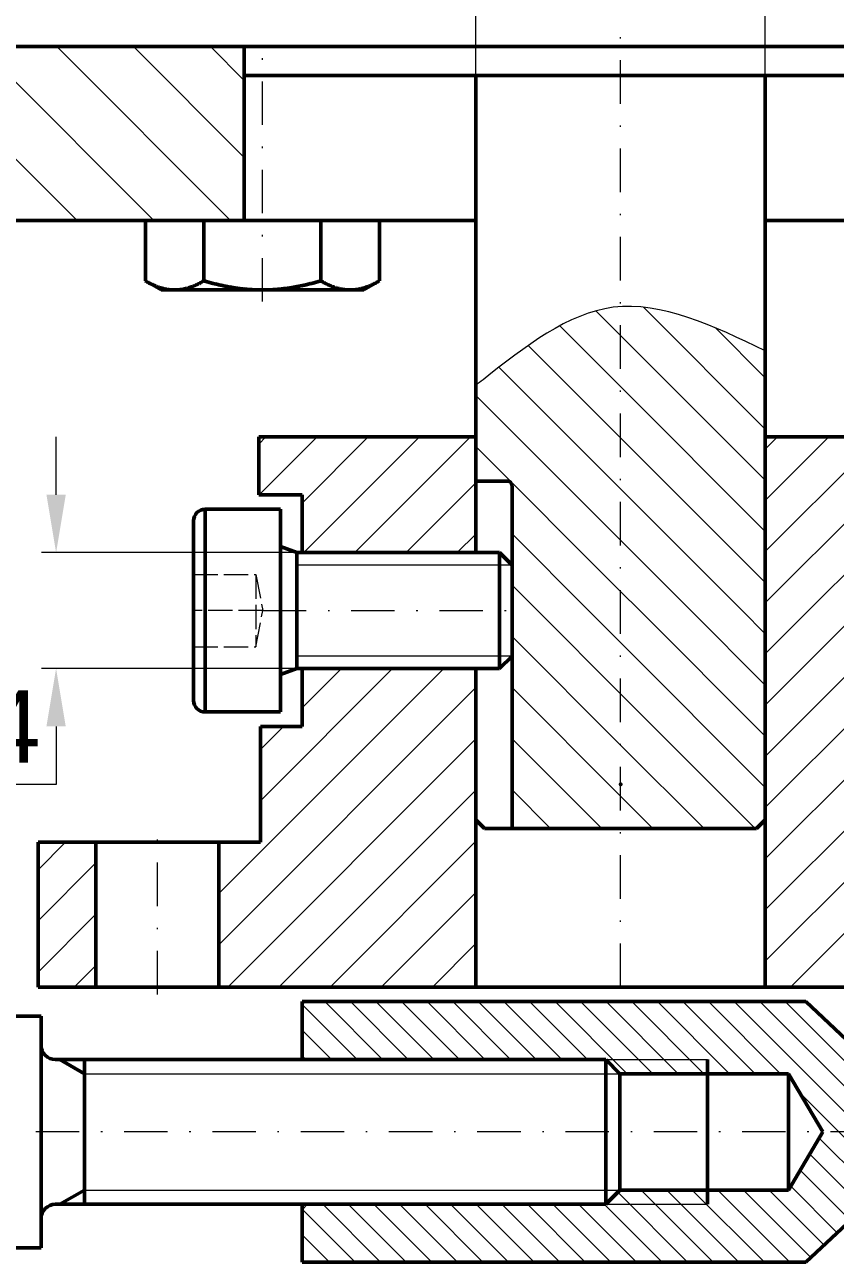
# Model space of a CAD drawing. Header units: inches. Extents: x -122986 to 27550, y -4965 to 6170.
# Drawn here: x 4571.2 to 4627.2, y 447.4 to 532.8 of the extents above; entities that cross this region are included whole.
import ezdxf

# ---------------------------------------------------------------- set-up
doc = ezdxf.new("R2010")
doc.units = ezdxf.units.IN
doc.header["$LTSCALE"] = 2
doc.header["$MEASUREMENT"] = 0
doc.linetypes.add('ACAD_ISO02W100', pattern=[15, 12, -3])
doc.linetypes.add('DASHDOT', pattern=[1, 0.5, -0.25, 0, -0.25])
for name, color, linetype, lineweight in [('1 mãnh', 7, 'Continuous', 5), ('1 Đường Tâm', 50, 'DASHDOT', 9), ('1 Đậm', 7, 'Continuous', 50), ('2d ConnectionPoints', 7, 'Continuous', 50)]:
    doc.layers.add(name, color=color, linetype=linetype, lineweight=lineweight)
doc.styles.add('tinh', font='arial.ttf')
doc.dimstyles.new('Tịnh', dxfattribs={"dimtxt": 0.3, "dimasz": 1.5, "dimexe": 1, "dimexo": 0.0625, "dimgap": 0.4, "dimtad": 1, "dimtoh": 1, "dimzin": 0, "dimdsep": 46, "dimtxsty": 'tinh', "dimcen": 0.09, "dimclrd": 256, "dimclre": 256, "dimclrt": 4, "dimadec": 0, "dimazin": 0, "dimtfac": 1, "dimtofl": 0, "dimtmove": 0, "dimatfit": 3, "dimfxl": 1, "dimtfillclr": 4, "dimtolj": 1, "dimtzin": 0, "dimlwd": -1, "dimlwe": -1, "dimarcsym": 0})

# ---------------------------------------------------------------- blocks, each defined once
blk = doc.blocks.new('*D293')
at = {"layer": '1 mãnh', "ltscale": 15, "transparency": 16777216}
for p, q in [((4602.388, 529.39), (4602.388, 565.328)), ((4622.388, 529.39), (4622.388, 565.328)), ((4602.388, 564.328), (4523.464, 564.328)), ((4618.388, 564.328), (4606.388, 564.328))]:
    blk.add_line(p, q, dxfattribs=at)
for points in [[(4606.388, 564.994), (4606.388, 563.661), (4602.388, 564.328)], [(4618.388, 564.994), (4618.388, 563.661), (4622.388, 564.328)]]:
    blk.add_solid(points, dxfattribs=at)
at = {"layer": 'Defpoints', "color": 0, "ltscale": 15, "transparency": 16777216}
for p in [(4622.388, 564.328), (4602.388, 529.328), (4622.388, 529.328)]:
    blk.add_point(p, dxfattribs=at)
at = {"layer": '1 mãnh', "color": 4, "ltscale": 15, "transparency": 16777216, "insert": (4540.388, 568.52), "char_height": 3, "attachment_point": 5, "style": 'tinh'}
blk.add_mtext('\\A1;{\\H1.6667x;%%C10H7/k6}', dxfattribs=at)
blk = doc.blocks.new('*D294')
at = {"layer": '1 mãnh', "ltscale": 15, "transparency": 16777216}
for p, q in [((4573.388, 500.386), (4573.388, 504.386)), ((4589.948, 496.386), (4572.388, 496.386)), ((4589.948, 488.386), (4572.388, 488.386)), ((4573.388, 484.386), (4573.388, 480.386)), ((4573.388, 480.386), (4563.04, 480.386))]:
    blk.add_line(p, q, dxfattribs=at)
for points in [[(4572.721, 500.386), (4574.054, 500.386), (4573.388, 496.386)], [(4572.721, 484.386), (4574.054, 484.386), (4573.388, 488.386)]]:
    blk.add_solid(points, dxfattribs=at)
at = {"layer": 'Defpoints', "color": 0, "ltscale": 15, "transparency": 16777216}
for p in [(4590.01, 496.386), (4573.388, 488.386), (4590.01, 488.386)]:
    blk.add_point(p, dxfattribs=at)
at = {"layer": '1 mãnh', "color": 4, "ltscale": 15, "transparency": 16777216, "insert": (4567.464, 484.386), "char_height": 3, "attachment_point": 5, "style": 'tinh'}
blk.add_mtext('\\A1;{\\H1.6667x;M4}', dxfattribs=at)

msp = doc.modelspace()

# ---------------------------------------------------------------- hatches: boundary and pattern name
at = {"layer": '1 mãnh', "lineweight": 13, "ltscale": 15}
h = msp.add_hatch(dxfattribs=at)
h.set_pattern_fill('ANSI31', color=256, scale=30, angle=90)
h.set_pattern_definition([(135, (12227.5536, -25339.629), (-2.65165043, -2.65165043), [])])
h.paths.add_polyline_path([(4572.388, 531.328), (4552.388, 531.328), (4552.388, 519.328), (4586.388, 519.328), (4586.388, 531.328)])
edge = h.paths.add_edge_path()
edge.add_line((4732.388, 588.328), (4720.388, 588.328))
edge.add_line((4720.388, 588.328), (4720.388, 531.328))
edge.add_line((4720.388, 531.328), (4638.388, 531.328))
edge.add_line((4638.388, 531.328), (4638.388, 519.328))
edge.add_line((4638.388, 519.328), (4730.388, 519.328))
edge.add_arc((4730.388, 521.328), 2, 270, 360)
edge.add_line((4732.388, 521.328), (4732.388, 588.328))
at = {"layer": '1 mãnh', "ltscale": 15}
h = msp.add_hatch(dxfattribs=at)
h.set_pattern_fill('ANSI31', color=256, scale=10, angle=90)
h.set_pattern_definition([(135, (-4310.3199, -5677.809), (-0.88388348, -0.88388348), [])])
h.paths.add_polyline_path([(4625.188, 465.386), (4590.623, 465.386), (4590.388, 465.151), (4590.388, 461.386), (4590.646, 461.386), (4611.365, 461.386), (4618.388, 461.386), (4618.388, 460.405), (4623.988, 460.405), (4626.374, 456.386), (4633.276, 456.386, -0.143571), (4635.035, 462.386), (4628.388, 462.386)])
h.paths.add_polyline_path([(4618.388, 461.386), (4611.365, 461.386), (4612.346, 460.405), (4618.388, 460.405)], flags=17)
h.paths.add_polyline_path([(4628.388, 450.386), (4635.035, 450.386, -0.143571), (4633.276, 456.386), (4626.374, 456.386), (4623.988, 452.367), (4618.388, 452.367), (4618.388, 451.386), (4611.365, 451.386), (4590.765, 451.386), (4590.388, 451.009), (4590.388, 447.386), (4625.188, 447.386)])
h.paths.add_polyline_path([(4618.388, 452.367), (4612.346, 452.367), (4611.365, 451.386), (4618.388, 451.386)], flags=17)
h.paths.add_polyline_path([(4659.22, 462.386), (4653.74, 462.386, -0.143571), (4655.5, 456.386), (4660.388, 456.386, 0.096396)])
h.paths.add_polyline_path([(4660.388, 456.386), (4655.5, 456.386, -0.143571), (4653.74, 450.386), (4659.22, 450.386, 0.096396)])

# ---------------------------------------------------------------- linework, layer by layer
at = {"layer": '1 mãnh', "linetype": 'Continuous', "lineweight": 13, "ltscale": 15}
for p, q in [((4612.388, 511.388), (4610.691, 513.085)), ((4622.388, 504.924), (4613.975, 513.337)), ((4612.388, 507.853), (4608.191, 512.05)), ((4622.388, 508.46), (4618.938, 511.909)), ((4622.388, 501.388), (4612.388, 511.388)), ((4612.388, 504.317), (4606.014, 510.691)), ((4612.388, 500.782), (4603.984, 509.185)), ((4622.388, 497.853), (4612.388, 507.853)), ((4612.388, 497.246), (4602.388, 507.246)), ((4587.388, 503.886), (4587.888, 504.386)), ((4587.423, 500.386), (4591.423, 504.386)), ((4590.388, 499.815), (4594.959, 504.386)), ((4590.494, 496.386), (4598.494, 504.386)), ((4594.03, 496.386), (4602.03, 504.386)), ((4622.388, 494.317), (4612.388, 504.317)), ((4622.388, 503.531), (4623.243, 504.386)), ((4622.388, 499.995), (4626.778, 504.386)), ((4622.388, 496.46), (4630.314, 504.386)), ((4622.388, 492.924), (4633.849, 504.386)), ((4625.385, 492.386), (4637.385, 504.386)), ((4612.388, 493.711), (4602.388, 503.711)), ((4597.565, 496.386), (4602.388, 501.208)), ((4620.783, 492.386), (4612.388, 500.782)), ((4601.101, 496.386), (4602.388, 497.673)), ((4610.177, 492.386), (4604.888, 497.675)), ((4617.248, 492.386), (4612.388, 497.246)), ((4606.641, 492.386), (4604.888, 494.14)), ((4613.712, 492.386), (4612.388, 493.711)), ((4612.388, 486.64), (4606.641, 492.386)), ((4612.388, 490.175), (4610.177, 492.386)), ((4622.388, 483.711), (4613.712, 492.386)), ((4622.388, 487.246), (4617.248, 492.386)), ((4622.388, 490.782), (4620.783, 492.386)), ((4622.388, 489.389), (4625.385, 492.386)), ((4622.388, 485.853), (4628.921, 492.386)), ((4622.388, 482.318), (4632.456, 492.386)), ((4622.388, 478.782), (4635.992, 492.386)), ((4612.388, 483.104), (4604.888, 490.604)), ((4622.388, 480.175), (4612.388, 490.175)), ((4622.388, 475.246), (4637.388, 490.246)), ((4584.638, 472.852), (4600.172, 488.386)), ((4587.504, 479.254), (4596.636, 488.386)), ((4590.388, 485.673), (4593.101, 488.386)), ((4584.638, 469.316), (4602.388, 487.066)), ((4612.388, 479.569), (4604.888, 487.069)), ((4621.7, 477.328), (4612.388, 486.64)), ((4622.388, 471.711), (4637.388, 486.711)), ((4587.504, 482.789), (4589.096, 484.381)), ((4585.243, 466.386), (4602.388, 483.531)), ((4611.093, 477.328), (4604.888, 483.533)), ((4618.164, 477.328), (4612.388, 483.104)), ((4622.388, 468.175), (4637.388, 483.175)), ((4588.778, 466.386), (4602.388, 479.995)), ((4607.558, 477.328), (4604.888, 479.998)), ((4614.629, 477.328), (4612.388, 479.569)), ((4624.134, 466.386), (4637.388, 479.64)), ((4572.138, 474.494), (4574.03, 476.386)), ((4592.314, 466.386), (4602.388, 476.46)), ((4572.138, 470.958), (4576.138, 474.958)), ((4595.849, 466.386), (4602.388, 472.924)), ((4572.138, 467.423), (4576.138, 471.423)), ((4599.385, 466.386), (4602.388, 469.389)), ((4574.636, 466.386), (4576.138, 467.887)), ((4590.388, 465.151), (4590.623, 465.386)), ((4590.388, 451.009), (4590.765, 451.386))]:
    msp.add_line(p, q, dxfattribs=at)
at = {"layer": '1 mãnh', "linetype": 'ACAD_ISO02W100', "ltscale": 0.07}
for p, q in [((4582.883, 494.883), (4587.183, 494.883)), ((4587.183, 494.883), (4587.677, 492.383)), ((4587.183, 494.883), (4587.185, 489.884)), ((4587.676, 492.383), (4582.883, 492.383)), ((4587.184, 489.884), (4587.677, 492.383)), ((4582.883, 489.883), (4587.184, 489.884))]:
    msp.add_line(p, q, dxfattribs=at)
at = {"layer": '1 mãnh', "lineweight": 13, "ltscale": 15}
for p, q in [((4604.888, 495.527), (4590.01, 495.527)), ((4604.888, 489.245), (4590.01, 489.245)), ((4611.365, 461.386), (4618.388, 461.386)), ((4575.346, 460.405), (4612.346, 460.405)), ((4575.346, 452.367), (4612.346, 452.367)), ((4611.365, 451.386), (4618.388, 451.386))]:
    msp.add_line(p, q, dxfattribs=at)
at = {"layer": '1 mãnh', "ltscale": 15}
msp.add_open_spline([(4622.388, 510.328), (4618.806, 512.04), (4611.847, 515.367), (4605.815, 510.627), (4602.888, 508.328), (4602.721, 508.197), (4602.554, 508.066), (4602.388, 507.935)], degree=3, knots=[0, 0, 0, 0, 10.920165, 21.215795, 21.215795, 21.215795, 21.80199, 21.80199, 21.80199, 21.80199], dxfattribs=at)
at = {"layer": '1 Đường Tâm', "lineweight": 9, "ltscale": 3}
for p, q in [((4612.388, 466.386), (4612.388, 817.328)), ((4587.639, 513.728), (4587.639, 531.328)), ((4587.676, 492.383), (4604.888, 492.386)), ((4580.388, 465.886), (4580.388, 476.886)), ((4660.388, 456.386), (4415.304, 456.386))]:
    msp.add_line(p, q, dxfattribs=at)
at = {"layer": '1 Đậm', "lineweight": 50}
for p, q in [((4572.388, 531.328), (4552.388, 531.328)), ((4720.388, 531.328), (4572.388, 531.328)), ((4586.388, 519.328), (4586.388, 531.328)), ((4638.388, 529.328), (4586.388, 529.328)), ((4602.388, 529.328), (4602.388, 496.386)), ((4622.388, 529.328), (4622.388, 466.386)), ((4579.556, 515.153), (4579.556, 519.328)), ((4583.597, 515.153), (4583.597, 519.328)), ((4591.68, 515.153), (4591.68, 519.328)), ((4595.722, 515.153), (4595.722, 519.328)), ((4580.639, 514.528), (4579.556, 515.153)), ((4580.639, 514.528), (4581.577, 514.528)), ((4587.639, 514.528), (4581.577, 514.528)), ((4593.701, 514.528), (4587.639, 514.528)), ((4594.639, 514.528), (4593.701, 514.528)), ((4595.722, 515.153), (4594.639, 514.528)), ((4583.683, 499.386), (4583.683, 497.402)), ((4588.883, 499.386), (4583.683, 499.386)), ((4588.883, 499.386), (4588.883, 485.386)), ((4583.683, 497.402), (4583.683, 487.369)), ((4590.01, 496.386), (4588.883, 496.809)), ((4590.01, 496.386), (4590.01, 488.386)), ((4604.029, 496.386), (4604.029, 488.386)), ((4604.888, 495.527), (4604.029, 496.386)), ((4604.029, 488.386), (4604.888, 489.245)), ((4588.883, 487.963), (4590.01, 488.386)), ((4602.388, 488.386), (4602.388, 466.386)), ((4583.683, 487.369), (4583.683, 485.386)), ((4582.883, 486.789), (4582.883, 486.186)), ((4583.683, 485.386), (4588.883, 485.386)), ((4602.387, 477.928), (4602.988, 477.328)), ((4622.388, 477.928), (4621.788, 477.328)), ((4621.788, 477.328), (4602.988, 477.328)), ((4572.138, 476.386), (4587.504, 476.386)), ((4572.138, 476.386), (4572.138, 466.386)), ((4576.138, 476.386), (4576.138, 466.386)), ((4584.638, 466.386), (4584.638, 476.386)), ((4572.138, 466.386), (4640.136, 466.386)), ((4590.388, 465.386), (4625.188, 465.386)), ((4590.388, 465.386), (4590.388, 461.386)), ((4625.188, 465.386), (4628.388, 462.386)), ((4572.346, 464.386), (4503.346, 464.386)), ((4572.346, 464.386), (4572.346, 448.386)), ((4573.646, 461.386), (4575.346, 460.405)), ((4575.346, 451.386), (4575.346, 461.386)), ((4612.346, 460.405), (4611.365, 461.386)), ((4611.365, 461.386), (4611.365, 451.386)), ((4618.388, 461.386), (4618.388, 451.386)), ((4612.346, 460.405), (4612.346, 452.367)), ((4623.988, 460.405), (4623.988, 452.367)), ((4573.646, 451.386), (4575.346, 452.367)), ((4611.365, 451.386), (4612.346, 452.367)), ((4590.388, 451.386), (4590.388, 447.386)), ((4628.388, 450.386), (4625.188, 447.386)), ((4503.346, 448.386), (4572.346, 448.386)), ((4625.188, 447.386), (4590.388, 447.386))]:
    msp.add_line(p, q, dxfattribs=at)
at = {"layer": '1 Đậm', "lineweight": 50, "ltscale": 15}
for p, q in [((4602.388, 519.328), (4552.388, 519.328)), ((4730.388, 519.328), (4622.388, 519.328)), ((4587.388, 504.386), (4602.388, 504.386)), ((4587.388, 504.386), (4587.388, 500.386)), ((4622.388, 504.386), (4637.388, 504.386)), ((4587.388, 500.386), (4590.388, 500.386)), ((4590.388, 500.386), (4590.388, 496.386)), ((4590.388, 488.386), (4590.388, 484.382)), ((4587.504, 484.381), (4590.39, 484.382)), ((4587.504, 484.381), (4587.504, 476.386)), ((4612.346, 460.405), (4623.988, 460.405)), ((4623.988, 460.405), (4626.374, 456.386)), ((4623.988, 452.367), (4626.374, 456.386)), ((4612.346, 452.367), (4623.988, 452.367))]:
    msp.add_line(p, q, dxfattribs=at)
at = {"layer": '1 Đậm', "ltscale": 15}
for p, q in [((4604.588, 501.328), (4602.388, 501.328)), ((4604.888, 501.028), (4604.888, 477.328))]:
    msp.add_line(p, q, dxfattribs=at)
at = {"layer": '1 Đậm', "lineweight": 50}
for points in [[(4579.556, 515.153), (4579.596, 515.13), (4579.635, 515.108), (4579.675, 515.085), (4579.715, 515.064), (4579.755, 515.042), (4579.794, 515.021), (4579.834, 515.001), (4579.874, 514.98), (4579.914, 514.96), (4579.954, 514.941), (4579.994, 514.922), (4580.034, 514.903), (4580.074, 514.884), (4580.114, 514.866), (4580.154, 514.849), (4580.194, 514.831), (4580.234, 514.815), (4580.274, 514.798), (4580.314, 514.782), (4580.354, 514.767), (4580.395, 514.752), (4580.435, 514.737), (4580.475, 514.723), (4580.516, 514.709), (4580.556, 514.696), (4580.596, 514.683), (4580.637, 514.671), (4580.677, 514.659), (4580.718, 514.647), (4580.758, 514.637), (4580.799, 514.626), (4580.839, 514.616), (4580.88, 514.607), (4580.921, 514.598), (4580.961, 514.589), (4581.002, 514.582), (4581.043, 514.574), (4581.084, 514.567), (4581.125, 514.561), (4581.165, 514.555), (4581.206, 514.55), (4581.247, 514.545), (4581.288, 514.541), (4581.329, 514.538), (4581.371, 514.535), (4581.412, 514.532), (4581.453, 514.53), (4581.494, 514.529), (4581.535, 514.528), (4581.577, 514.528)], [(4581.577, 514.528), (4581.618, 514.528), (4581.659, 514.529), (4581.7, 514.53), (4581.742, 514.532), (4581.783, 514.535), (4581.824, 514.538), (4581.865, 514.541), (4581.906, 514.545), (4581.947, 514.55), (4581.988, 514.555), (4582.029, 514.561), (4582.07, 514.568), (4582.111, 514.574), (4582.152, 514.582), (4582.193, 514.59), (4582.234, 514.598), (4582.274, 514.607), (4582.315, 514.616), (4582.356, 514.626), (4582.396, 514.637), (4582.437, 514.648), (4582.477, 514.659), (4582.518, 514.671), (4582.558, 514.683), (4582.599, 514.696), (4582.639, 514.71), (4582.679, 514.723), (4582.72, 514.738), (4582.76, 514.752), (4582.8, 514.767), (4582.84, 514.783), (4582.88, 514.799), (4582.92, 514.815), (4582.961, 514.832), (4583.001, 514.849), (4583.041, 514.867), (4583.081, 514.885), (4583.12, 514.903), (4583.16, 514.922), (4583.2, 514.941), (4583.24, 514.961), (4583.28, 514.981), (4583.32, 515.001), (4583.359, 515.022), (4583.399, 515.043), (4583.439, 515.064), (4583.479, 515.086), (4583.518, 515.108), (4583.558, 515.13), (4583.597, 515.153)], [(4583.597, 515.153), (4583.676, 515.13), (4583.755, 515.108), (4583.835, 515.086), (4583.914, 515.064), (4583.993, 515.043), (4584.073, 515.022), (4584.152, 515.001), (4584.232, 514.981), (4584.312, 514.961), (4584.392, 514.941), (4584.473, 514.922), (4584.553, 514.903), (4584.633, 514.884), (4584.714, 514.866), (4584.795, 514.848), (4584.875, 514.831), (4584.956, 514.814), (4585.037, 514.798), (4585.117, 514.782), (4585.198, 514.766), (4585.279, 514.751), (4585.36, 514.736), (4585.441, 514.722), (4585.522, 514.708), (4585.603, 514.695), (4585.684, 514.682), (4585.765, 514.67), (4585.846, 514.658), (4585.927, 514.647), (4586.008, 514.636), (4586.089, 514.625), (4586.17, 514.615), (4586.252, 514.606), (4586.333, 514.597), (4586.414, 514.589), (4586.496, 514.581), (4586.577, 514.574), (4586.658, 514.567), (4586.74, 514.561), (4586.821, 514.555), (4586.903, 514.55), (4586.985, 514.545), (4587.066, 514.541), (4587.148, 514.537), (4587.23, 514.534), (4587.311, 514.532), (4587.393, 514.53), (4587.475, 514.529), (4587.557, 514.528), (4587.639, 514.528)], [(4587.639, 514.528), (4587.721, 514.528), (4587.803, 514.529), (4587.885, 514.53), (4587.967, 514.532), (4588.049, 514.534), (4588.132, 514.538), (4588.214, 514.541), (4588.296, 514.545), (4588.379, 514.55), (4588.461, 514.555), (4588.543, 514.561), (4588.626, 514.567), (4588.708, 514.574), (4588.791, 514.582), (4588.873, 514.59), (4588.956, 514.598), (4589.038, 514.607), (4589.12, 514.617), (4589.201, 514.627), (4589.283, 514.638), (4589.365, 514.649), (4589.446, 514.66), (4589.528, 514.672), (4589.609, 514.684), (4589.69, 514.697), (4589.771, 514.711), (4589.852, 514.725), (4589.932, 514.739), (4590.013, 514.754), (4590.093, 514.769), (4590.174, 514.784), (4590.254, 514.8), (4590.334, 514.817), (4590.414, 514.833), (4590.494, 514.851), (4590.574, 514.868), (4590.653, 514.886), (4590.733, 514.905), (4590.812, 514.923), (4590.892, 514.943), (4590.971, 514.962), (4591.05, 514.982), (4591.129, 515.002), (4591.208, 515.023), (4591.287, 515.043), (4591.366, 515.065), (4591.445, 515.086), (4591.523, 515.108), (4591.602, 515.13), (4591.68, 515.153)], [(4591.68, 515.153), (4591.72, 515.13), (4591.76, 515.108), (4591.799, 515.085), (4591.839, 515.064), (4591.879, 515.042), (4591.919, 515.021), (4591.959, 515.001), (4591.998, 514.98), (4592.038, 514.96), (4592.078, 514.941), (4592.118, 514.922), (4592.158, 514.903), (4592.198, 514.884), (4592.238, 514.866), (4592.278, 514.849), (4592.318, 514.831), (4592.358, 514.815), (4592.398, 514.798), (4592.439, 514.782), (4592.479, 514.767), (4592.519, 514.752), (4592.559, 514.737), (4592.6, 514.723), (4592.64, 514.709), (4592.68, 514.696), (4592.721, 514.683), (4592.761, 514.671), (4592.802, 514.659), (4592.842, 514.647), (4592.883, 514.637), (4592.923, 514.626), (4592.964, 514.616), (4593.004, 514.607), (4593.045, 514.598), (4593.086, 514.589), (4593.126, 514.582), (4593.167, 514.574), (4593.208, 514.567), (4593.249, 514.561), (4593.29, 514.555), (4593.331, 514.55), (4593.372, 514.545), (4593.413, 514.541), (4593.454, 514.538), (4593.495, 514.535), (4593.536, 514.532), (4593.577, 514.53), (4593.618, 514.529), (4593.66, 514.528), (4593.701, 514.528)], [(4593.701, 514.528), (4593.742, 514.528), (4593.783, 514.529), (4593.825, 514.53), (4593.866, 514.532), (4593.907, 514.535), (4593.948, 514.538), (4593.99, 514.541), (4594.031, 514.545), (4594.072, 514.55), (4594.113, 514.555), (4594.154, 514.561), (4594.195, 514.568), (4594.236, 514.574), (4594.276, 514.582), (4594.317, 514.59), (4594.358, 514.598), (4594.399, 514.607), (4594.439, 514.616), (4594.48, 514.626), (4594.521, 514.637), (4594.561, 514.648), (4594.602, 514.659), (4594.642, 514.671), (4594.683, 514.683), (4594.723, 514.696), (4594.763, 514.71), (4594.804, 514.723), (4594.844, 514.738), (4594.884, 514.752), (4594.924, 514.767), (4594.965, 514.783), (4595.005, 514.799), (4595.045, 514.815), (4595.085, 514.832), (4595.125, 514.849), (4595.165, 514.867), (4595.205, 514.885), (4595.245, 514.903), (4595.285, 514.922), (4595.325, 514.941), (4595.364, 514.961), (4595.404, 514.981), (4595.444, 515.001), (4595.484, 515.022), (4595.524, 515.043), (4595.563, 515.064), (4595.603, 515.086), (4595.643, 515.108), (4595.682, 515.13), (4595.722, 515.153)], [(4604.029, 496.386), (4596.883, 496.386), (4594.883, 496.386), (4590.01, 496.386)], [(4590.01, 488.386), (4594.883, 488.386), (4596.883, 488.386), (4604.029, 488.386)], [(4611.365, 461.386), (4590.646, 461.386), (4582.646, 461.386), (4573.346, 461.386)], [(4573.346, 451.386), (4582.646, 451.386), (4590.646, 451.386), (4611.365, 451.386)]]:
    msp.add_lwpolyline(points, dxfattribs=at)
at = {"layer": '1 Đậm', "lineweight": 50, "ltscale": 15}
msp.add_lwpolyline([(4583.683, 499.386, 0.414214), (4582.883, 498.586), (4582.883, 497.977), (4582.883, 486.789)], format="xyb", dxfattribs=at)
at = {"layer": '1 Đậm', "ltscale": 15}
msp.add_arc((4604.588, 501.028), 0.3, 0, 90, dxfattribs=at)
at = {"layer": '1 Đậm', "lineweight": 50}
for centre, radius, start, end in [((4583.683, 486.186), 0.8, 180, 270), ((4573.346, 462.386), 1, 180, 270), ((4573.346, 450.386), 1, 90, 180)]:
    msp.add_arc(centre, radius, start, end, dxfattribs=at)
msp.add_point((4588.883, 492.386), dxfattribs=at)
msp.add_point((4588.883, 492.386), dxfattribs=at)
msp.add_point((4588.883, 492.386), dxfattribs=at)
msp.add_point((4588.883, 492.386), dxfattribs=at)
at = {"layer": '2d ConnectionPoints'}
msp.add_point((4612.388, 480.386), dxfattribs=at)
msp.add_point((4612.388, 480.386), dxfattribs=at)

# ---------------------------------------------------------------- dimensions: what is measured, and where the dimension line sits
at = {"layer": '1 mãnh', "ltscale": 15}
dim = msp.add_linear_dim(base=(4622.388, 564.328), p1=(4602.388, 529.328), p2=(4622.388, 529.328), text='{\\H1.6667x;%%C10H7/k6}', dimstyle='Tịnh', override={"dimtxt": 3, "dimasz": 4, "dimgap": 1.5, "dimdec": 0, "dimtdec": 0}, dxfattribs=at)
dim.commit()
dim.dimension.update_dxf_attribs({"geometry": '*D293', "text_midpoint": (4540.388, 564.328), "dimtype": 160})
dim = msp.add_linear_dim(base=(4573.388, 488.386), p1=(4590.01, 496.386), p2=(4590.01, 488.386), angle=90, text='{\\H1.6667x;M4}', dimstyle='Tịnh', override={"dimtxt": 3, "dimasz": 4, "dimgap": 1.5, "dimdec": 0, "dimtdec": 0}, dxfattribs=at)
dim.commit()
dim.dimension.update_dxf_attribs({"geometry": '*D294', "text_midpoint": (4567.464, 484.386)})

doc.saveas('drawing.dxf')
